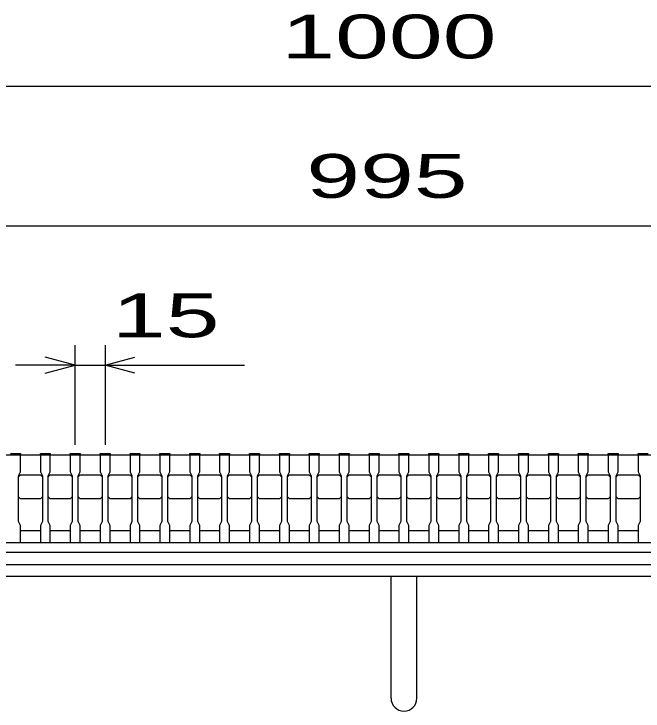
# Model space of a CAD drawing. Units: millimetres, scale not verified. Extents: x -1820 to 1731, y -1282 to 1054.
# Drawn here: x -1046.2 to -730.5, y -676.1 to -326.2 of the extents above; entities that cross this region are included whole.
import ezdxf
from ezdxf.enums import TextEntityAlignment as Align

# ---------------------------------------------------------------- set-up
doc = ezdxf.new("R2010")
doc.units = ezdxf.units.MM
doc.header["$LTSCALE"] = 10
for name, color, linetype, lineweight in [('16', 3, 'Continuous', 25), ('19', 6, 'Continuous', 25), ('22', 4, 'Continuous', 25)]:
    doc.layers.add(name, color=color, linetype=linetype, lineweight=lineweight)
doc.styles.add('ベクトル', font='')
doc.styles.get('ベクトル').set_extended_font_data('ベクトル')

msp = doc.modelspace()

# ---------------------------------------------------------------- linework, layer by layer
at = {"layer": '16'}
for p, q in [((-1348, -547.5), (-353, -547.5)), ((-1048, -546.8), (-1043, -546.8)), ((-1043, -547.5), (-1048, -547.5)), ((-1043, -546.8), (-1043, -547.5)), ((-1043, -556), (-1043, -547.5)), ((-1033, -547.5), (-1033, -546.8)), ((-1033, -546.8), (-1028, -546.8)), ((-1033, -547.5), (-1033, -556)), ((-1028, -547.5), (-1033, -547.5)), ((-1028, -546.8), (-1028, -547.5)), ((-1028, -556), (-1028, -547.5)), ((-1018, -547.5), (-1018, -546.8)), ((-1018, -546.8), (-1013, -546.8)), ((-1018, -547.5), (-1018, -556)), ((-1013, -547.5), (-1018, -547.5)), ((-1013, -546.8), (-1013, -547.5)), ((-1013, -556), (-1013, -547.5)), ((-1003, -547.5), (-1003, -546.8)), ((-1003, -546.8), (-998, -546.8)), ((-1003, -547.5), (-1003, -556)), ((-998, -547.5), (-1003, -547.5)), ((-998, -546.8), (-998, -547.5)), ((-998, -556), (-998, -547.5)), ((-988, -547.5), (-988, -546.8)), ((-988, -546.8), (-983, -546.8)), ((-988, -547.5), (-988, -556)), ((-983, -547.5), (-988, -547.5)), ((-983, -546.8), (-983, -547.5)), ((-983, -556), (-983, -547.5)), ((-973, -547.5), (-973, -546.8)), ((-973, -546.8), (-968, -546.8)), ((-973, -547.5), (-973, -556)), ((-968, -547.5), (-973, -547.5)), ((-968, -546.8), (-968, -547.5)), ((-968, -556), (-968, -547.5)), ((-958, -547.5), (-958, -546.8)), ((-958, -546.8), (-953, -546.8)), ((-958, -547.5), (-958, -556)), ((-953, -547.5), (-958, -547.5)), ((-953, -546.8), (-953, -547.5)), ((-953, -556), (-953, -547.5)), ((-943, -547.5), (-943, -546.8)), ((-943, -546.8), (-938, -546.8)), ((-943, -547.5), (-943, -556)), ((-938, -547.5), (-943, -547.5)), ((-938, -546.8), (-938, -547.5)), ((-938, -556), (-938, -547.5)), ((-928, -547.5), (-928, -546.8)), ((-928, -546.8), (-923, -546.8)), ((-928, -547.5), (-928, -556)), ((-923, -547.5), (-928, -547.5)), ((-923, -546.8), (-923, -547.5)), ((-923, -556), (-923, -547.5)), ((-913, -547.5), (-913, -546.8)), ((-913, -546.8), (-908, -546.8)), ((-913, -547.5), (-913, -556)), ((-908, -547.5), (-913, -547.5)), ((-908, -546.8), (-908, -547.5)), ((-908, -556), (-908, -547.5)), ((-898, -547.5), (-898, -546.8)), ((-898, -546.8), (-893, -546.8)), ((-898, -547.5), (-898, -556)), ((-893, -547.5), (-898, -547.5)), ((-893, -546.8), (-893, -547.5)), ((-893, -556), (-893, -547.5)), ((-883, -547.5), (-883, -546.8)), ((-883, -546.8), (-878, -546.8)), ((-883, -547.5), (-883, -556)), ((-878, -547.5), (-883, -547.5)), ((-878, -546.8), (-878, -547.5)), ((-878, -556), (-878, -547.5)), ((-868, -547.5), (-868, -546.8)), ((-868, -546.8), (-863, -546.8)), ((-868, -547.5), (-868, -556)), ((-863, -547.5), (-868, -547.5)), ((-863, -546.8), (-863, -547.5)), ((-863, -556), (-863, -547.5)), ((-853, -547.5), (-853, -546.8)), ((-853, -546.8), (-848, -546.8)), ((-853, -547.5), (-853, -556)), ((-848, -547.5), (-853, -547.5)), ((-848, -546.8), (-848, -547.5)), ((-848, -556), (-848, -547.5)), ((-838, -547.5), (-838, -546.8)), ((-838, -546.8), (-833, -546.8)), ((-838, -547.5), (-838, -556)), ((-833, -547.5), (-838, -547.5)), ((-833, -546.8), (-833, -547.5)), ((-833, -556), (-833, -547.5)), ((-823, -547.5), (-823, -546.8)), ((-823, -546.8), (-818, -546.8)), ((-823, -547.5), (-823, -556)), ((-818, -547.5), (-823, -547.5)), ((-818, -546.8), (-818, -547.5)), ((-818, -556), (-818, -547.5)), ((-808, -547.5), (-808, -546.8)), ((-808, -546.8), (-803, -546.8)), ((-808, -547.5), (-808, -556)), ((-803, -547.5), (-808, -547.5)), ((-803, -546.8), (-803, -547.5)), ((-803, -556), (-803, -547.5)), ((-793, -547.5), (-793, -546.8)), ((-793, -546.8), (-788, -546.8)), ((-793, -547.5), (-793, -556)), ((-788, -547.5), (-793, -547.5)), ((-788, -546.8), (-788, -547.5)), ((-788, -556), (-788, -547.5)), ((-778, -547.5), (-778, -546.8)), ((-778, -546.8), (-773, -546.8)), ((-778, -547.5), (-778, -556)), ((-773, -547.5), (-778, -547.5)), ((-773, -546.8), (-773, -547.5)), ((-773, -556), (-773, -547.5)), ((-763, -547.5), (-763, -546.8)), ((-763, -546.8), (-758, -546.8)), ((-763, -547.5), (-763, -556)), ((-758, -547.5), (-763, -547.5)), ((-758, -546.8), (-758, -547.5)), ((-758, -556), (-758, -547.5)), ((-748, -547.5), (-748, -546.8)), ((-748, -546.8), (-743, -546.8)), ((-748, -547.5), (-748, -556)), ((-743, -547.5), (-748, -547.5)), ((-743, -546.8), (-743, -547.5)), ((-743, -556), (-743, -547.5)), ((-733, -547.5), (-733, -546.8)), ((-733, -546.8), (-728, -546.8)), ((-733, -547.5), (-733, -556)), ((-728, -547.5), (-733, -547.5)), ((-1044, -558), (-1043, -556)), ((-1033, -556), (-1032, -558)), ((-1029, -558), (-1028, -556)), ((-1018, -556), (-1017, -558)), ((-1014, -558), (-1013, -556)), ((-1003, -556), (-1002, -558)), ((-999, -558), (-998, -556)), ((-988, -556), (-987, -558)), ((-984, -558), (-983, -556)), ((-973, -556), (-972, -558)), ((-969, -558), (-968, -556)), ((-958, -556), (-957, -558)), ((-954, -558), (-953, -556)), ((-943, -556), (-942, -558)), ((-939, -558), (-938, -556)), ((-928, -556), (-927, -558)), ((-924, -558), (-923, -556)), ((-913, -556), (-912, -558)), ((-909, -558), (-908, -556)), ((-898, -556), (-897, -558)), ((-894, -558), (-893, -556)), ((-883, -556), (-882, -558)), ((-879, -558), (-878, -556)), ((-868, -556), (-867, -558)), ((-864, -558), (-863, -556)), ((-853, -556), (-852, -558)), ((-849, -558), (-848, -556)), ((-838, -556), (-837, -558)), ((-834, -558), (-833, -556)), ((-823, -556), (-822, -558)), ((-819, -558), (-818, -556)), ((-808, -556), (-807, -558)), ((-804, -558), (-803, -556)), ((-793, -556), (-792, -558)), ((-789, -558), (-788, -556)), ((-778, -556), (-777, -558)), ((-774, -558), (-773, -556)), ((-763, -556), (-762, -558)), ((-759, -558), (-758, -556)), ((-748, -556), (-747, -558)), ((-744, -558), (-743, -556)), ((-733, -556), (-732, -558)), ((-1044, -558.5), (-1043, -557.5)), ((-1044, -581), (-1044, -558)), ((-1043, -557.5), (-1033, -557.5)), ((-1033, -557.5), (-1032, -558.5)), ((-1032, -558), (-1032, -581)), ((-1029, -558.5), (-1028, -557.5)), ((-1029, -581), (-1029, -558)), ((-1028, -557.5), (-1018, -557.5)), ((-1018, -557.5), (-1017, -558.5)), ((-1017, -558), (-1017, -581)), ((-1014, -558.5), (-1013, -557.5)), ((-1014, -581), (-1014, -558)), ((-1013, -557.5), (-1003, -557.5)), ((-1003, -557.5), (-1002, -558.5)), ((-1002, -558), (-1002, -581)), ((-999, -558.5), (-998, -557.5)), ((-999, -581), (-999, -558)), ((-998, -557.5), (-988, -557.5)), ((-988, -557.5), (-987, -558.5)), ((-987, -558), (-987, -581)), ((-984, -558.5), (-983, -557.5)), ((-984, -581), (-984, -558)), ((-983, -557.5), (-973, -557.5)), ((-973, -557.5), (-972, -558.5)), ((-972, -558), (-972, -581)), ((-969, -558.5), (-968, -557.5)), ((-969, -581), (-969, -558)), ((-968, -557.5), (-958, -557.5)), ((-958, -557.5), (-957, -558.5)), ((-957, -558), (-957, -581)), ((-954, -558.5), (-953, -557.5)), ((-954, -581), (-954, -558)), ((-953, -557.5), (-943, -557.5)), ((-943, -557.5), (-942, -558.5)), ((-942, -558), (-942, -581)), ((-939, -558.5), (-938, -557.5)), ((-939, -581), (-939, -558)), ((-938, -557.5), (-928, -557.5)), ((-928, -557.5), (-927, -558.5)), ((-927, -558), (-927, -581)), ((-924, -558.5), (-923, -557.5)), ((-924, -581), (-924, -558)), ((-923, -557.5), (-913, -557.5)), ((-913, -557.5), (-912, -558.5)), ((-912, -558), (-912, -581)), ((-909, -558.5), (-908, -557.5)), ((-909, -581), (-909, -558)), ((-908, -557.5), (-898, -557.5)), ((-898, -557.5), (-897, -558.5)), ((-897, -558), (-897, -581)), ((-894, -558.5), (-893, -557.5)), ((-894, -581), (-894, -558)), ((-893, -557.5), (-883, -557.5)), ((-883, -557.5), (-882, -558.5)), ((-882, -558), (-882, -581)), ((-879, -558.5), (-878, -557.5)), ((-879, -581), (-879, -558)), ((-878, -557.5), (-868, -557.5)), ((-868, -557.5), (-867, -558.5)), ((-867, -558), (-867, -581)), ((-864, -558.5), (-863, -557.5)), ((-864, -581), (-864, -558)), ((-863, -557.5), (-853, -557.5)), ((-853, -557.5), (-852, -558.5)), ((-852, -558), (-852, -581)), ((-849, -558.5), (-848, -557.5)), ((-849, -581), (-849, -558)), ((-848, -557.5), (-838, -557.5)), ((-838, -557.5), (-837, -558.5)), ((-837, -558), (-837, -581)), ((-834, -558.5), (-833, -557.5)), ((-834, -581), (-834, -558)), ((-833, -557.5), (-823, -557.5)), ((-823, -557.5), (-822, -558.5)), ((-822, -558), (-822, -581)), ((-819, -558.5), (-818, -557.5)), ((-819, -581), (-819, -558)), ((-818, -557.5), (-808, -557.5)), ((-808, -557.5), (-807, -558.5)), ((-807, -558), (-807, -581)), ((-804, -558.5), (-803, -557.5)), ((-804, -581), (-804, -558)), ((-803, -557.5), (-793, -557.5)), ((-793, -557.5), (-792, -558.5)), ((-792, -558), (-792, -581)), ((-789, -558.5), (-788, -557.5)), ((-789, -581), (-789, -558)), ((-788, -557.5), (-778, -557.5)), ((-778, -557.5), (-777, -558.5)), ((-777, -558), (-777, -581)), ((-774, -558.5), (-773, -557.5)), ((-774, -581), (-774, -558)), ((-773, -557.5), (-763, -557.5)), ((-763, -557.5), (-762, -558.5)), ((-762, -558), (-762, -581)), ((-759, -558.5), (-758, -557.5)), ((-759, -581), (-759, -558)), ((-758, -557.5), (-748, -557.5)), ((-748, -557.5), (-747, -558.5)), ((-747, -558), (-747, -581)), ((-744, -558.5), (-743, -557.5)), ((-744, -581), (-744, -558)), ((-743, -557.5), (-733, -557.5)), ((-733, -557.5), (-732, -558.5)), ((-732, -558), (-732, -581)), ((-1043, -569.5), (-1044, -568.5)), ((-1033, -569.5), (-1043, -569.5)), ((-1032, -568.5), (-1033, -569.5)), ((-1028, -569.5), (-1029, -568.5)), ((-1018, -569.5), (-1028, -569.5)), ((-1017, -568.5), (-1018, -569.5)), ((-1013, -569.5), (-1014, -568.5)), ((-1003, -569.5), (-1013, -569.5)), ((-1002, -568.5), (-1003, -569.5)), ((-998, -569.5), (-999, -568.5)), ((-988, -569.5), (-998, -569.5)), ((-987, -568.5), (-988, -569.5)), ((-983, -569.5), (-984, -568.5)), ((-973, -569.5), (-983, -569.5)), ((-972, -568.5), (-973, -569.5)), ((-968, -569.5), (-969, -568.5)), ((-958, -569.5), (-968, -569.5)), ((-957, -568.5), (-958, -569.5)), ((-953, -569.5), (-954, -568.5)), ((-943, -569.5), (-953, -569.5)), ((-942, -568.5), (-943, -569.5)), ((-938, -569.5), (-939, -568.5)), ((-928, -569.5), (-938, -569.5)), ((-927, -568.5), (-928, -569.5)), ((-923, -569.5), (-924, -568.5)), ((-913, -569.5), (-923, -569.5)), ((-912, -568.5), (-913, -569.5)), ((-908, -569.5), (-909, -568.5)), ((-898, -569.5), (-908, -569.5)), ((-897, -568.5), (-898, -569.5)), ((-893, -569.5), (-894, -568.5)), ((-883, -569.5), (-893, -569.5)), ((-882, -568.5), (-883, -569.5)), ((-878, -569.5), (-879, -568.5)), ((-868, -569.5), (-878, -569.5)), ((-867, -568.5), (-868, -569.5)), ((-863, -569.5), (-864, -568.5)), ((-853, -569.5), (-863, -569.5)), ((-852, -568.5), (-853, -569.5)), ((-848, -569.5), (-849, -568.5)), ((-838, -569.5), (-848, -569.5)), ((-837, -568.5), (-838, -569.5)), ((-833, -569.5), (-834, -568.5)), ((-823, -569.5), (-833, -569.5)), ((-822, -568.5), (-823, -569.5)), ((-818, -569.5), (-819, -568.5)), ((-808, -569.5), (-818, -569.5)), ((-807, -568.5), (-808, -569.5)), ((-803, -569.5), (-804, -568.5)), ((-793, -569.5), (-803, -569.5)), ((-792, -568.5), (-793, -569.5)), ((-788, -569.5), (-789, -568.5)), ((-778, -569.5), (-788, -569.5)), ((-777, -568.5), (-778, -569.5)), ((-773, -569.5), (-774, -568.5)), ((-763, -569.5), (-773, -569.5)), ((-762, -568.5), (-763, -569.5)), ((-758, -569.5), (-759, -568.5)), ((-748, -569.5), (-758, -569.5)), ((-747, -568.5), (-748, -569.5)), ((-743, -569.5), (-744, -568.5)), ((-733, -569.5), (-743, -569.5)), ((-732, -568.5), (-733, -569.5)), ((-1043, -583), (-1044, -581)), ((-1043, -591.5), (-1043, -583)), ((-1032, -581), (-1033, -583)), ((-1033, -583), (-1033, -591.5)), ((-1028, -583), (-1029, -581)), ((-1028, -591.5), (-1028, -583)), ((-1017, -581), (-1018, -583)), ((-1018, -583), (-1018, -591.5)), ((-1013, -583), (-1014, -581)), ((-1013, -591.5), (-1013, -583)), ((-1002, -581), (-1003, -583)), ((-1003, -583), (-1003, -591.5)), ((-998, -583), (-999, -581)), ((-998, -591.5), (-998, -583)), ((-987, -581), (-988, -583)), ((-988, -583), (-988, -591.5)), ((-983, -583), (-984, -581)), ((-983, -591.5), (-983, -583)), ((-972, -581), (-973, -583)), ((-973, -583), (-973, -591.5)), ((-968, -583), (-969, -581)), ((-968, -591.5), (-968, -583)), ((-957, -581), (-958, -583)), ((-958, -583), (-958, -591.5)), ((-953, -583), (-954, -581)), ((-953, -591.5), (-953, -583)), ((-942, -581), (-943, -583)), ((-943, -583), (-943, -591.5)), ((-938, -583), (-939, -581)), ((-938, -591.5), (-938, -583)), ((-927, -581), (-928, -583)), ((-928, -583), (-928, -591.5)), ((-923, -583), (-924, -581)), ((-923, -591.5), (-923, -583)), ((-912, -581), (-913, -583)), ((-913, -583), (-913, -591.5)), ((-908, -583), (-909, -581)), ((-908, -591.5), (-908, -583)), ((-897, -581), (-898, -583)), ((-898, -583), (-898, -591.5)), ((-893, -583), (-894, -581)), ((-893, -591.5), (-893, -583)), ((-882, -581), (-883, -583)), ((-883, -583), (-883, -591.5)), ((-878, -583), (-879, -581)), ((-878, -591.5), (-878, -583)), ((-867, -581), (-868, -583)), ((-868, -583), (-868, -591.5)), ((-863, -583), (-864, -581)), ((-863, -591.5), (-863, -583)), ((-852, -581), (-853, -583)), ((-853, -583), (-853, -591.5)), ((-848, -583), (-849, -581)), ((-848, -591.5), (-848, -583)), ((-837, -581), (-838, -583)), ((-838, -583), (-838, -591.5)), ((-833, -583), (-834, -581)), ((-833, -591.5), (-833, -583)), ((-822, -581), (-823, -583)), ((-823, -583), (-823, -591.5)), ((-818, -583), (-819, -581)), ((-818, -591.5), (-818, -583)), ((-807, -581), (-808, -583)), ((-808, -583), (-808, -591.5)), ((-803, -583), (-804, -581)), ((-803, -591.5), (-803, -583)), ((-792, -581), (-793, -583)), ((-793, -583), (-793, -591.5)), ((-788, -583), (-789, -581)), ((-788, -591.5), (-788, -583)), ((-777, -581), (-778, -583)), ((-778, -583), (-778, -591.5)), ((-773, -583), (-774, -581)), ((-773, -591.5), (-773, -583)), ((-762, -581), (-763, -583)), ((-763, -583), (-763, -591.5)), ((-758, -583), (-759, -581)), ((-758, -591.5), (-758, -583)), ((-747, -581), (-748, -583)), ((-748, -583), (-748, -591.5)), ((-743, -583), (-744, -581)), ((-743, -591.5), (-743, -583)), ((-732, -581), (-733, -583)), ((-733, -583), (-733, -591.5)), ((-1043, -585.5), (-1033, -585.5)), ((-1028, -585.5), (-1018, -585.5)), ((-1013, -585.5), (-1003, -585.5)), ((-998, -585.5), (-988, -585.5)), ((-983, -585.5), (-973, -585.5)), ((-968, -585.5), (-958, -585.5)), ((-953, -585.5), (-943, -585.5)), ((-938, -585.5), (-928, -585.5)), ((-923, -585.5), (-913, -585.5)), ((-908, -585.5), (-898, -585.5)), ((-893, -585.5), (-883, -585.5)), ((-878, -585.5), (-868, -585.5)), ((-863, -585.5), (-853, -585.5)), ((-848, -585.5), (-838, -585.5)), ((-833, -585.5), (-823, -585.5)), ((-818, -585.5), (-808, -585.5)), ((-803, -585.5), (-793, -585.5)), ((-788, -585.5), (-778, -585.5)), ((-773, -585.5), (-763, -585.5)), ((-758, -585.5), (-748, -585.5)), ((-743, -585.5), (-733, -585.5)), ((-1348, -591.5), (-353, -591.5)), ((-1048, -591.5), (-1043, -591.5)), ((-1033, -591.5), (-1028, -591.5)), ((-1018, -591.5), (-1013, -591.5)), ((-1003, -591.5), (-998, -591.5)), ((-988, -591.5), (-983, -591.5)), ((-973, -591.5), (-968, -591.5)), ((-958, -591.5), (-953, -591.5)), ((-943, -591.5), (-938, -591.5)), ((-928, -591.5), (-923, -591.5)), ((-913, -591.5), (-908, -591.5)), ((-898, -591.5), (-893, -591.5)), ((-883, -591.5), (-878, -591.5)), ((-868, -591.5), (-863, -591.5)), ((-853, -591.5), (-848, -591.5)), ((-838, -591.5), (-833, -591.5)), ((-823, -591.5), (-818, -591.5)), ((-808, -591.5), (-803, -591.5)), ((-793, -591.5), (-788, -591.5)), ((-778, -591.5), (-773, -591.5)), ((-763, -591.5), (-758, -591.5)), ((-748, -591.5), (-743, -591.5)), ((-733, -591.5), (-728, -591.5)), ((-353, -596.5), (-1348, -596.5)), ((-1348, -602.5), (-353, -602.5))]:
    msp.add_line(p, q, dxfattribs=at)
at = {"layer": '19'}
for p, q in [((-1350.5, -602.5), (-350.5, -602.5)), ((-350.5, -608.5), (-1350.5, -608.5)), ((-857, -669.61), (-857, -608.5)), ((-844, -669.61), (-844, -608.5))]:
    msp.add_line(p, q, dxfattribs=at)
msp.add_arc((-850.5, -669.61), 6.5, 180, 0, dxfattribs=at)
at = {"layer": '22'}
for p, q in [((-1350.5, -362.5), (-350.5, -362.5)), ((-1348, -432.5), (-353, -432.5)), ((-1015.5, -542.5), (-1015.5, -492.5)), ((-1000.5, -492.5), (-1000.5, -542.5)), ((-1015.5, -502.5), (-1030.5, -498.5)), ((-1000.5, -502.5), (-985.5, -498.5)), ((-1015.5, -502.5), (-1045.5, -502.5)), ((-1030.5, -506.5), (-1015.5, -502.5)), ((-1015.5, -502.5), (-1000.5, -502.5)), ((-985.5, -506.5), (-1000.5, -502.5)), ((-1000.5, -502.5), (-930.5, -502.5))]:
    msp.add_line(p, q, dxfattribs=at)

# ---------------------------------------------------------------- texts
at = {"layer": '22', "color": 2, "style": 'ベクトル', "width": 1.65}
for s, p in [(' 1000 ', (-925.5, -337.5)), (' 995 ', (-913, -407.5)), (' 15 ', (-1010.5, -477.5))]:
    msp.add_text(s, height=21.99, dxfattribs=at).set_placement(p, align=Align.MIDDLE_LEFT)

doc.saveas('drawing.dxf')
